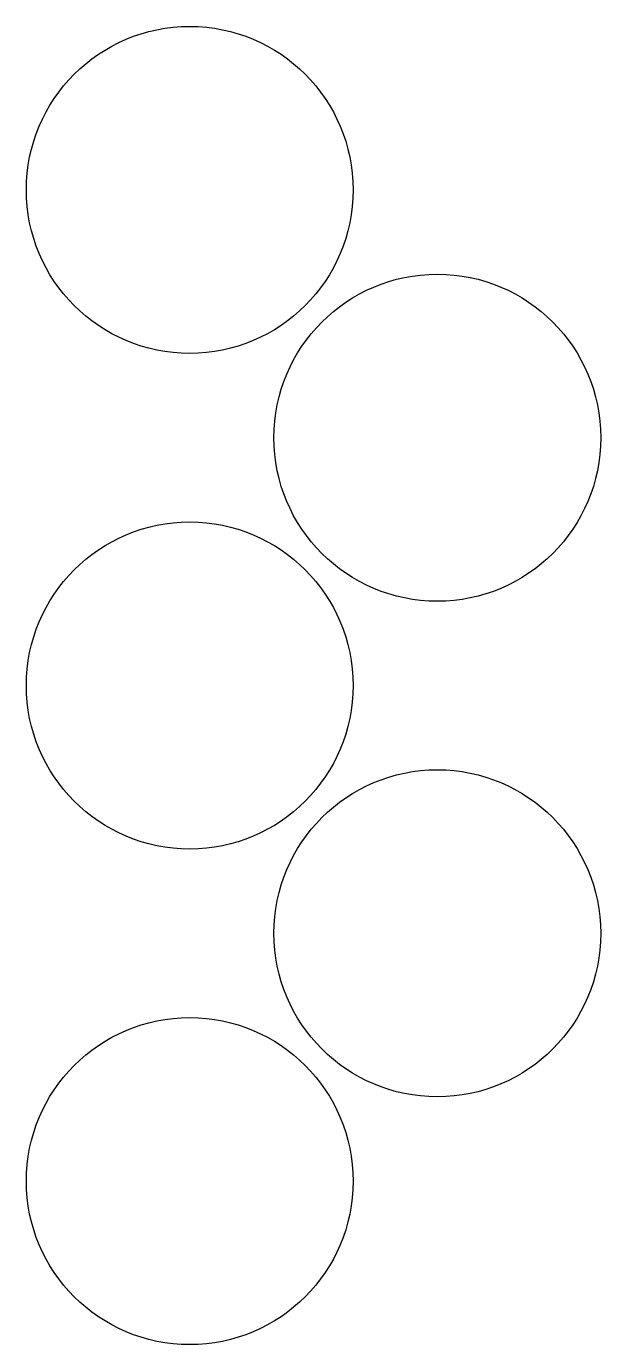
# Model space of a CAD drawing. Header units: millimetres. Extents: x 196 to 294, y -25 to 201.
import ezdxf

# ---------------------------------------------------------------- set-up
doc = ezdxf.new("R2010")
doc.units = ezdxf.units.MM

msp = doc.modelspace()

# ---------------------------------------------------------------- linework, layer by layer
for centre in [(224, 173), (266.43, 130.57), (224, 88.15), (266.43, 45.72), (224, 3.29)]:
    msp.add_circle(centre, 28)

doc.saveas('drawing.dxf')
